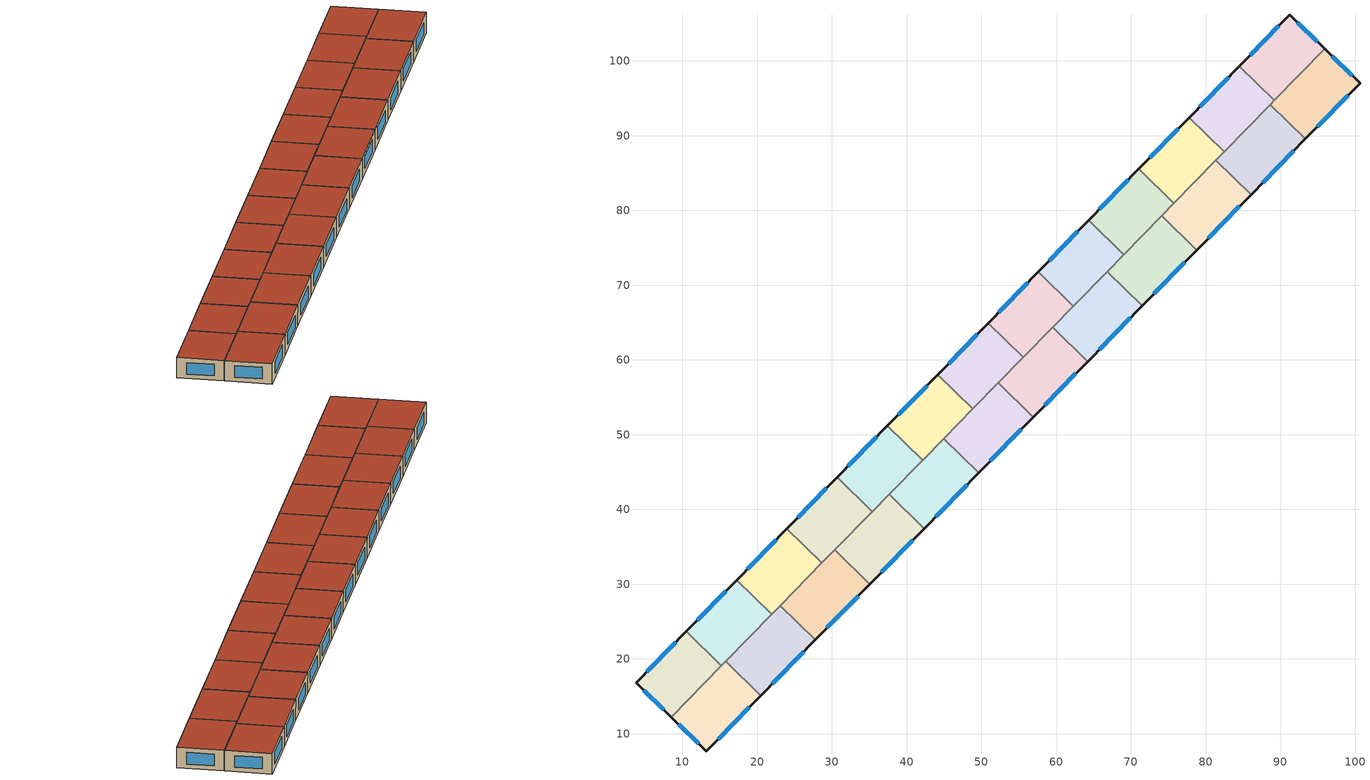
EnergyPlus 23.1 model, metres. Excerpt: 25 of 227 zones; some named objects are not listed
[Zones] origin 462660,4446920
1fd8a064e84866d3_F8_dwelling_0
 floor to 1fd8a064e84866d3_F7_dwelling_0 (EU_floor_Construction): 95.95,101.59 89.22,94.7 84.53,99.29 91.25,106.15 z24
 wall outside (EU_wall_Construction): 95.95,101.59 91.25,106.15 84.53,99.29 z24:27
 wall to 1fd8a064e84866d3_F8_dwelling_1 (EU_wall_Construction): 84.53,99.29 89.22,94.7 z24:27
 wall to 1fd8a064e84866d3_F8_dwelling_13 (EU_wall_Construction): 89.22,94.7 95.95,101.59 z24:27
 window (EU_Window_Construction): 89.81,104.68 85.97,100.76 / 94.94,102.56 92.25,105.18 z24.64:26.36
 roof outside (EU_roof_Construction): 89.22,94.7 95.95,101.59 91.25,106.15 84.53,99.29 z27
1fd8a064e84866d3_F8_dwelling_1
 floor to 1fd8a064e84866d3_F7_dwelling_1 (EU_floor_Construction): 89.22,94.7 82.49,87.83 77.8,92.42 84.53,99.29 z24
 wall outside (EU_wall_Construction): 84.53,99.29 77.8,92.42 z24:27
 wall to 1fd8a064e84866d3_F8_dwelling_2 (EU_wall_Construction): 77.8,92.42 82.49,87.83 z24:27
 wall to 1fd8a064e84866d3_F8_dwelling_14 (EU_wall_Construction): 82.49,87.83 88.67,94.15 z24:27
 wall to 1fd8a064e84866d3_F8_dwelling_13 (EU_wall_Construction): 88.67,94.15 89.22,94.7 z24:27
 window (EU_Window_Construction): 83.09,97.82 79.24,93.89 z24.64:26.36
 roof outside (EU_roof_Construction): 82.49,87.83 89.22,94.7 84.53,99.29 77.8,92.42 z27
1fd8a064e84866d3_F8_dwelling_10
 floor to 1fd8a064e84866d3_F7_dwelling_10 (EU_floor_Construction): 28.68,32.84 21.96,25.96 17.27,30.55 24,37.42 z24
 wall outside (EU_wall_Construction): 24,37.42 17.27,30.55 z24:27
 wall to 1fd8a064e84866d3_F8_dwelling_9 (EU_wall_Construction): 28.68,32.84 24,37.42 z24:27
 wall to 1fd8a064e84866d3_F8_dwelling_11 (EU_wall_Construction): 17.27,30.55 21.96,25.96 z24:27
 wall to 1fd8a064e84866d3_F8_dwelling_22 (EU_wall_Construction): 23.1,27.13 28.68,32.84 z24:27
 wall to 1fd8a064e84866d3_F8_dwelling_23 (EU_wall_Construction): 21.96,25.96 23.1,27.13 z24:27
 window (EU_Window_Construction): 22.56,35.95 18.71,32.02 z24.64:26.36
 roof outside (EU_roof_Construction): 21.96,25.96 28.68,32.84 24,37.42 17.27,30.55 z27
1fd8a064e84866d3_F8_dwelling_11
 floor to 1fd8a064e84866d3_F7_dwelling_11 (EU_floor_Construction): 21.96,25.96 15.23,19.09 10.55,23.67 17.27,30.55 z24
 wall outside (EU_wall_Construction): 17.27,30.55 10.55,23.67 z24:27
 wall to 1fd8a064e84866d3_F8_dwelling_12 (EU_wall_Construction): 10.55,23.67 15.23,19.09 z24:27
 wall to 1fd8a064e84866d3_F8_dwelling_23 (EU_wall_Construction): 15.82,19.68 21.96,25.96 z24:27
 wall to 1fd8a064e84866d3_F8_dwelling_24 (EU_wall_Construction): 15.23,19.09 15.82,19.68 z24:27
 window (EU_Window_Construction): 15.83,29.08 11.99,25.15 z24.64:26.36
 roof outside (EU_roof_Construction): 15.23,19.09 21.96,25.96 17.27,30.55 10.55,23.67 z27
1fd8a064e84866d3_F8_dwelling_12
 floor to 1fd8a064e84866d3_F7_dwelling_12 (EU_floor_Construction): 15.23,19.09 8.52,12.23 3.81,16.79 10.55,23.67 z24
 wall outside (EU_wall_Construction): 10.55,23.67 3.81,16.79 8.52,12.23 z24:27
 wall to 1fd8a064e84866d3_F8_dwelling_24 (EU_wall_Construction): 8.52,12.23 15.23,19.09 z24:27
 window (EU_Window_Construction): 4.82,15.81 7.51,13.2 / 9.1,22.2 5.25,18.26 z24.64:26.36
 roof outside (EU_roof_Construction): 8.52,12.23 15.23,19.09 10.55,23.67 3.81,16.79 z27
1fd8a064e84866d3_F8_dwelling_13
 floor to 1fd8a064e84866d3_F7_dwelling_13 (EU_floor_Construction): 100.65,97.02 93.36,89.56 88.67,94.15 95.95,101.59 z24
 wall outside (EU_wall_Construction): 93.36,89.56 100.65,97.02 95.95,101.59 z24:27
 wall to 1fd8a064e84866d3_F8_dwelling_14 (EU_wall_Construction): 88.67,94.15 93.36,89.56 z24:27
 window (EU_Window_Construction): 99.65,98 96.96,100.61 / 94.92,91.16 99.09,95.42 z24.64:26.36
 roof outside (EU_roof_Construction): 93.36,89.56 100.65,97.02 95.95,101.59 88.67,94.15 z27
1fd8a064e84866d3_F8_dwelling_14
 floor to 1fd8a064e84866d3_F7_dwelling_14 (EU_floor_Construction): 93.36,89.56 86.07,82.12 81.39,86.7 88.67,94.15 z24
 wall outside (EU_wall_Construction): 86.07,82.12 93.36,89.56 z24:27
 wall to 1fd8a064e84866d3_F8_dwelling_15 (EU_wall_Construction): 81.39,86.7 86.07,82.12 z24:27
 wall to 1fd8a064e84866d3_F8_dwelling_2 (EU_wall_Construction): 82.49,87.83 81.39,86.7 z24:27
 window (EU_Window_Construction): 87.63,83.71 91.8,87.97 z24.64:26.36
 roof outside (EU_roof_Construction): 86.07,82.12 93.36,89.56 88.67,94.15 81.39,86.7 z27
1fd8a064e84866d3_F8_dwelling_15
 floor to 1fd8a064e84866d3_F7_dwelling_15 (EU_floor_Construction): 86.07,82.12 78.79,74.67 74.1,79.26 81.39,86.7 z24
 wall outside (EU_wall_Construction): 78.79,74.67 86.07,82.12 z24:27
 wall to 1fd8a064e84866d3_F8_dwelling_16 (EU_wall_Construction): 74.1,79.26 78.79,74.67 z24:27
 wall to 1fd8a064e84866d3_F8_dwelling_2 (EU_wall_Construction): 81.39,86.7 75.76,80.95 z24:27
 wall to 1fd8a064e84866d3_F8_dwelling_3 (EU_wall_Construction): 75.76,80.95 74.1,79.26 z24:27
 window (EU_Window_Construction): 80.35,76.27 84.51,80.52 z24.64:26.36
 roof outside (EU_roof_Construction): 78.79,74.67 86.07,82.12 81.39,86.7 74.1,79.26 z27
1fd8a064e84866d3_F8_dwelling_16
 floor to 1fd8a064e84866d3_F7_dwelling_16 (EU_floor_Construction): 78.79,74.67 71.5,67.22 66.82,71.81 74.1,79.26 z24
 wall outside (EU_wall_Construction): 71.5,67.22 78.79,74.67 z24:27
 wall to 1fd8a064e84866d3_F8_dwelling_17 (EU_wall_Construction): 66.82,71.81 71.5,67.22 z24:27
 wall to 1fd8a064e84866d3_F8_dwelling_3 (EU_wall_Construction): 74.1,79.26 69.04,74.08 z24:27
 wall to 1fd8a064e84866d3_F8_dwelling_4 (EU_wall_Construction): 69.04,74.08 66.82,71.81 z24:27
 window (EU_Window_Construction): 73.06,68.82 77.23,73.08 z24.64:26.36
 roof outside (EU_roof_Construction): 71.5,67.22 78.79,74.67 74.1,79.26 66.82,71.81 z27
1fd8a064e84866d3_F8_dwelling_17
 floor to 1fd8a064e84866d3_F7_dwelling_17 (EU_floor_Construction): 71.5,67.22 64.22,59.78 59.53,64.36 66.82,71.81 z24
 wall outside (EU_wall_Construction): 64.22,59.78 71.5,67.22 z24:27
 wall to 1fd8a064e84866d3_F8_dwelling_18 (EU_wall_Construction): 59.53,64.36 64.22,59.78 z24:27
 wall to 1fd8a064e84866d3_F8_dwelling_4 (EU_wall_Construction): 66.82,71.81 62.31,67.21 z24:27
 wall to 1fd8a064e84866d3_F8_dwelling_5 (EU_wall_Construction): 62.31,67.21 59.53,64.36 z24:27
 window (EU_Window_Construction): 65.78,61.37 69.94,65.63 z24.64:26.36
 roof outside (EU_roof_Construction): 64.22,59.78 71.5,67.22 66.82,71.81 59.53,64.36 z27
1fd8a064e84866d3_F8_dwelling_18
 floor to 1fd8a064e84866d3_F7_dwelling_18 (EU_floor_Construction): 64.22,59.78 56.93,52.33 52.25,56.92 59.53,64.36 z24
 wall outside (EU_wall_Construction): 56.93,52.33 64.22,59.78 z24:27
 wall to 1fd8a064e84866d3_F8_dwelling_19 (EU_wall_Construction): 52.25,56.92 56.93,52.33 z24:27
 wall to 1fd8a064e84866d3_F8_dwelling_5 (EU_wall_Construction): 59.53,64.36 55.59,60.33 z24:27
 wall to 1fd8a064e84866d3_F8_dwelling_6 (EU_wall_Construction): 55.59,60.33 52.25,56.92 z24:27
 window (EU_Window_Construction): 58.49,53.93 62.66,58.18 z24.64:26.36
 roof outside (EU_roof_Construction): 56.93,52.33 64.22,59.78 59.53,64.36 52.25,56.92 z27
1fd8a064e84866d3_F8_dwelling_19
 floor to 1fd8a064e84866d3_F7_dwelling_19 (EU_floor_Construction): 56.93,52.33 49.65,44.89 44.96,49.47 52.25,56.92 z24
 wall outside (EU_wall_Construction): 49.65,44.89 56.93,52.33 z24:27
 wall to 1fd8a064e84866d3_F8_dwelling_20 (EU_wall_Construction): 44.96,49.47 49.65,44.89 z24:27
 wall to 1fd8a064e84866d3_F8_dwelling_7 (EU_wall_Construction): 48.86,53.46 44.96,49.47 z24:27
 wall to 1fd8a064e84866d3_F8_dwelling_6 (EU_wall_Construction): 52.25,56.92 48.86,53.46 z24:27
 window (EU_Window_Construction): 51.21,46.48 55.37,50.74 z24.64:26.36
 roof outside (EU_roof_Construction): 49.65,44.89 56.93,52.33 52.25,56.92 44.96,49.47 z27
1fd8a064e84866d3_F8_dwelling_2
 floor to 1fd8a064e84866d3_F7_dwelling_2 (EU_floor_Construction): 82.49,87.83 75.76,80.96 71.08,85.54 77.8,92.42 z24
 wall outside (EU_wall_Construction): 77.8,92.42 71.08,85.54 z24:27
 wall to 1fd8a064e84866d3_F8_dwelling_3 (EU_wall_Construction): 71.08,85.54 75.76,80.96 z24:27
 window (EU_Window_Construction): 76.36,90.94 72.52,87.01 z24.64:26.36
 roof outside (EU_roof_Construction): 75.76,80.96 82.49,87.83 77.8,92.42 71.08,85.54 z27
1fd8a064e84866d3_F8_dwelling_20
 floor to 1fd8a064e84866d3_F7_dwelling_20 (EU_floor_Construction): 49.65,44.89 42.36,37.44 37.67,42.03 44.96,49.47 z24
 wall outside (EU_wall_Construction): 42.36,37.44 49.65,44.89 z24:27
 wall to 1fd8a064e84866d3_F8_dwelling_21 (EU_wall_Construction): 37.67,42.03 42.36,37.44 z24:27
 wall to 1fd8a064e84866d3_F8_dwelling_8 (EU_wall_Construction): 42.14,46.58 37.67,42.03 z24:27
 wall to 1fd8a064e84866d3_F8_dwelling_7 (EU_wall_Construction): 44.96,49.47 42.14,46.58 z24:27
 window (EU_Window_Construction): 43.92,39.03 48.09,43.29 z24.64:26.36
 roof outside (EU_roof_Construction): 42.36,37.44 49.65,44.89 44.96,49.47 37.67,42.03 z27
1fd8a064e84866d3_F8_dwelling_21
 floor to 1fd8a064e84866d3_F7_dwelling_21 (EU_floor_Construction): 42.36,37.44 35.07,29.99 30.39,34.58 37.67,42.03 z24
 wall outside (EU_wall_Construction): 35.07,29.99 42.36,37.44 z24:27
 wall to 1fd8a064e84866d3_F8_dwelling_22 (EU_wall_Construction): 30.39,34.58 35.07,29.99 z24:27
 wall to 1fd8a064e84866d3_F8_dwelling_9 (EU_wall_Construction): 35.41,39.71 30.39,34.58 z24:27
 wall to 1fd8a064e84866d3_F8_dwelling_8 (EU_wall_Construction): 37.67,42.02 35.41,39.71 z24:27
 window (EU_Window_Construction): 36.63,31.59 40.8,35.84 z24.64:26.36
 roof outside (EU_roof_Construction): 35.07,29.99 42.36,37.44 37.67,42.03 30.39,34.58 z27
1fd8a064e84866d3_F8_dwelling_22
 floor to 1fd8a064e84866d3_F7_dwelling_22 (EU_floor_Construction): 35.07,29.99 27.79,22.55 23.1,27.13 30.39,34.58 z24
 wall outside (EU_wall_Construction): 27.79,22.55 35.07,29.99 z24:27
 wall to 1fd8a064e84866d3_F8_dwelling_23 (EU_wall_Construction): 23.1,27.13 27.79,22.55 z24:27
 wall to 1fd8a064e84866d3_F8_dwelling_9 (EU_wall_Construction): 30.39,34.58 28.68,32.84 z24:27
 window (EU_Window_Construction): 29.35,24.14 33.51,28.4 z24.64:26.36
 roof outside (EU_roof_Construction): 27.79,22.55 35.07,29.99 30.39,34.58 23.1,27.13 z27
1fd8a064e84866d3_F8_dwelling_23
 floor to 1fd8a064e84866d3_F7_dwelling_23 (EU_floor_Construction): 27.79,22.55 20.5,15.1 15.82,19.68 23.1,27.13 z24
 wall outside (EU_wall_Construction): 20.5,15.1 27.79,22.55 z24:27
 wall to 1fd8a064e84866d3_F8_dwelling_24 (EU_wall_Construction): 15.82,19.68 20.5,15.1 z24:27
 window (EU_Window_Construction): 22.06,16.69 26.23,20.95 z24.64:26.36
 roof outside (EU_roof_Construction): 20.5,15.1 27.79,22.55 23.1,27.13 15.82,19.68 z27
1fd8a064e84866d3_F8_dwelling_24
 floor to 1fd8a064e84866d3_F7_dwelling_24 (EU_floor_Construction): 20.5,15.1 13.23,7.66 8.52,12.23 15.82,19.68 z24
 wall outside (EU_wall_Construction): 8.52,12.23 13.23,7.66 20.5,15.1 z24:27
 window (EU_Window_Construction): 14.78,9.26 18.94,13.51 / 9.53,11.25 12.22,8.64 z24.64:26.36
 roof outside (EU_roof_Construction): 13.23,7.66 20.5,15.1 15.82,19.68 8.52,12.23 z27
1fd8a064e84866d3_F8_dwelling_3
 floor to 1fd8a064e84866d3_F7_dwelling_3 (EU_floor_Construction): 75.76,80.96 69.04,74.08 64.35,78.67 71.08,85.54 z24
 wall outside (EU_wall_Construction): 71.08,85.54 64.35,78.67 z24:27
 wall to 1fd8a064e84866d3_F8_dwelling_4 (EU_wall_Construction): 64.35,78.67 69.04,74.08 z24:27
 window (EU_Window_Construction): 69.64,84.07 65.79,80.14 z24.64:26.36
 roof outside (EU_roof_Construction): 69.04,74.08 75.76,80.96 71.08,85.54 64.35,78.67 z27
1fd8a064e84866d3_F8_dwelling_4
 floor to 1fd8a064e84866d3_F7_dwelling_4 (EU_floor_Construction): 69.04,74.08 62.31,67.21 57.63,71.79 64.35,78.67 z24
 wall outside (EU_wall_Construction): 64.35,78.67 57.63,71.79 z24:27
 wall to 1fd8a064e84866d3_F8_dwelling_5 (EU_wall_Construction): 57.63,71.79 62.31,67.21 z24:27
 window (EU_Window_Construction): 62.91,77.19 59.07,73.26 z24.64:26.36
 roof outside (EU_roof_Construction): 62.31,67.21 69.04,74.08 64.35,78.67 57.63,71.79 z27
1fd8a064e84866d3_F8_dwelling_5
 floor to 1fd8a064e84866d3_F7_dwelling_5 (EU_floor_Construction): 62.31,67.21 55.59,60.33 50.9,64.92 57.63,71.79 z24
 wall outside (EU_wall_Construction): 57.63,71.79 50.9,64.92 z24:27
 wall to 1fd8a064e84866d3_F8_dwelling_6 (EU_wall_Construction): 50.9,64.92 55.59,60.33 z24:27
 window (EU_Window_Construction): 56.19,70.32 52.34,66.39 z24.64:26.36
 roof outside (EU_roof_Construction): 55.59,60.33 62.31,67.21 57.63,71.79 50.9,64.92 z27
1fd8a064e84866d3_F8_dwelling_6
 floor to 1fd8a064e84866d3_F7_dwelling_6 (EU_floor_Construction): 55.59,60.33 48.86,53.46 44.18,58.04 50.9,64.92 z24
 wall outside (EU_wall_Construction): 50.9,64.92 44.18,58.04 z24:27
 wall to 1fd8a064e84866d3_F8_dwelling_7 (EU_wall_Construction): 44.18,58.04 48.86,53.46 z24:27
 window (EU_Window_Construction): 49.46,63.45 45.62,59.52 z24.64:26.36
 roof outside (EU_roof_Construction): 48.86,53.46 55.59,60.33 50.9,64.92 44.18,58.04 z27
1fd8a064e84866d3_F8_dwelling_7
 floor to 1fd8a064e84866d3_F7_dwelling_7 (EU_floor_Construction): 48.86,53.46 42.14,46.58 37.45,51.17 44.18,58.04 z24
 wall outside (EU_wall_Construction): 44.18,58.04 37.45,51.17 z24:27
 wall to 1fd8a064e84866d3_F8_dwelling_8 (EU_wall_Construction): 37.45,51.17 42.14,46.58 z24:27
 window (EU_Window_Construction): 42.74,56.57 38.89,52.64 z24.64:26.36
 roof outside (EU_roof_Construction): 42.14,46.58 48.86,53.46 44.18,58.04 37.45,51.17 z27
1fd8a064e84866d3_F8_dwelling_8
 floor to 1fd8a064e84866d3_F7_dwelling_8 (EU_floor_Construction): 42.14,46.58 35.41,39.71 30.72,44.3 37.45,51.17 z24
 wall outside (EU_wall_Construction): 37.45,51.17 30.72,44.3 z24:27
 wall to 1fd8a064e84866d3_F8_dwelling_9 (EU_wall_Construction): 30.72,44.3 35.41,39.71 z24:27
 window (EU_Window_Construction): 36.01,49.7 32.17,45.77 z24.64:26.36
 roof outside (EU_roof_Construction): 35.41,39.71 42.14,46.58 37.45,51.17 30.72,44.3 z27
1fd8a064e84866d3_F8_dwelling_9
 floor to 1fd8a064e84866d3_F7_dwelling_9 (EU_floor_Construction): 35.41,39.71 28.68,32.84 24,37.42 30.72,44.3 z24
 wall outside (EU_wall_Construction): 30.72,44.3 24,37.42 z24:27
 window (EU_Window_Construction): 29.28,42.82 25.44,38.89 z24.64:26.36
 roof outside (EU_roof_Construction): 28.68,32.84 35.41,39.71 30.72,44.3 24,37.42 z27
[Building]
EU S2 Campaign: North Axis=0; Terrain=City; Solar Distribution=FullExterior
[Site:Location]
Yerevan-Zvartnots.Intl.AP: Latitude=40.15; Longitude=44.383; Time Zone=4; Elevation=854
[SizingPeriod:WeatherFileDays]
AnnualSizingPeriod: Begin Month=1; Begin Day of Month=1; End Month=12; End Day of Month=31; Day of Week for Start Day=Monday; Use Weather File Daylight Saving Period=No; Use Weather File Rain and Snow Indicators=No
[MATERIAL]
EU_InternalMass_Material: Roughness=MediumRough; Thickness=0.1; Conductivity=1; Density=1800; Specific Heat=900; Thermal Absorptance=0.9; Solar Absorptance=0.7; Visible Absorptance=0.7
[MATERIAL:NOMASS] Roughness=MediumRough; Thermal Absorptance=0.9; Solar Absorptance=0.7; Visible Absorptance=0.7
Name | Thermal Resistance
EU_wall_NoMass | 1.05043
EU_roof_NoMass | 1.45357
EU_floor_NoMass | 0.478065
[WINDOWMATERIAL:SIMPLEGLAZINGSYSTEM]
EU_Window_SimpleGlazing: UFactor=2.5566; Solar Heat Gain Coefficient=0.75; Visible Transmittance=0.75
[CONSTRUCTION]
EU_wall_Construction: EU_wall_NoMass
EU_roof_Construction: EU_roof_NoMass
EU_floor_Construction: EU_floor_NoMass
EU_Window_Construction: EU_Window_SimpleGlazing
EU_InternalMass_Construction: EU_InternalMass_Material
[ZONE] Type=1; Multiplier=1; Ceiling Height=autocalculate; Floor Area=autocalculate; Part of Total Floor Area=Yes
Name | Volume
1fd8a064e84866d3_F8_dwelling_0; 1fd8a064e84866d3_F8_dwelling_11 | 189.155
1fd8a064e84866d3_F8_dwelling_1; 1fd8a064e84866d3_F8_dwelling_3; 1fd8a064e84866d3_F8_dwelling_6; 1fd8a064e84866d3_F8_dwelling_8 | 189.137
1fd8a064e84866d3_F8_dwelling_10 | 189.154
1fd8a064e84866d3_F8_dwelling_12 | 189.159
1fd8a064e84866d3_F8_dwelling_13 | 204.911
1fd8a064e84866d3_F8_dwelling_14 | 204.935
1fd8a064e84866d3_F8_dwelling_15 | 204.889
1fd8a064e84866d3_F8_dwelling_16 | 204.917
1fd8a064e84866d3_F8_dwelling_17; 1fd8a064e84866d3_F8_dwelling_20 | 204.899
1fd8a064e84866d3_F8_dwelling_18 | 204.895
1fd8a064e84866d3_F8_dwelling_19 | 204.908
1fd8a064e84866d3_F8_dwelling_2 | 189.165
1fd8a064e84866d3_F8_dwelling_21 | 204.927
1fd8a064e84866d3_F8_dwelling_22; 1fd8a064e84866d3_F8_dwelling_23 | 204.909
1fd8a064e84866d3_F8_dwelling_24 | 204.91
1fd8a064e84866d3_F8_dwelling_4; 1fd8a064e84866d3_F8_dwelling_5 | 189.151
1fd8a064e84866d3_F8_dwelling_7 | 189.15
1fd8a064e84866d3_F8_dwelling_9 | 189.168
[INTERNALMASS] Construction=EU_InternalMass_Construction
Name | Zone or ZoneList | Surface Area
1fd8a064e84866d3_F8_dwelling_0_EU_InternalMass | 1fd8a064e84866d3_F8_dwelling_0 | 63.0516
1fd8a064e84866d3_F8_dwelling_1_EU_InternalMass | 1fd8a064e84866d3_F8_dwelling_1 | 63.0456
1fd8a064e84866d3_F8_dwelling_2_EU_InternalMass | 1fd8a064e84866d3_F8_dwelling_2 | 63.055
1fd8a064e84866d3_F8_dwelling_3_EU_InternalMass | 1fd8a064e84866d3_F8_dwelling_3 | 63.0457
1fd8a064e84866d3_F8_dwelling_4_EU_InternalMass | 1fd8a064e84866d3_F8_dwelling_4 | 63.0503
1fd8a064e84866d3_F8_dwelling_5_EU_InternalMass | 1fd8a064e84866d3_F8_dwelling_5 | 63.0503
1fd8a064e84866d3_F8_dwelling_6_EU_InternalMass | 1fd8a064e84866d3_F8_dwelling_6 | 63.0457
1fd8a064e84866d3_F8_dwelling_7_EU_InternalMass | 1fd8a064e84866d3_F8_dwelling_7 | 63.0503
1fd8a064e84866d3_F8_dwelling_8_EU_InternalMass | 1fd8a064e84866d3_F8_dwelling_8 | 63.0457
1fd8a064e84866d3_F8_dwelling_9_EU_InternalMass | 1fd8a064e84866d3_F8_dwelling_9 | 63.056
1fd8a064e84866d3_F8_dwelling_10_EU_InternalMass | 1fd8a064e84866d3_F8_dwelling_10 | 63.0514
1fd8a064e84866d3_F8_dwelling_11_EU_InternalMass | 1fd8a064e84866d3_F8_dwelling_11 | 63.0514
1fd8a064e84866d3_F8_dwelling_12_EU_InternalMass | 1fd8a064e84866d3_F8_dwelling_12 | 63.0531
1fd8a064e84866d3_F8_dwelling_13_EU_InternalMass | 1fd8a064e84866d3_F8_dwelling_13 | 68.3037
1fd8a064e84866d3_F8_dwelling_14_EU_InternalMass | 1fd8a064e84866d3_F8_dwelling_14 | 68.3117
1fd8a064e84866d3_F8_dwelling_15_EU_InternalMass | 1fd8a064e84866d3_F8_dwelling_15 | 68.2964
1fd8a064e84866d3_F8_dwelling_16_EU_InternalMass | 1fd8a064e84866d3_F8_dwelling_16 | 68.3057
1fd8a064e84866d3_F8_dwelling_17_EU_InternalMass | 1fd8a064e84866d3_F8_dwelling_17 | 68.2997
1fd8a064e84866d3_F8_dwelling_18_EU_InternalMass | 1fd8a064e84866d3_F8_dwelling_18 | 68.2983
1fd8a064e84866d3_F8_dwelling_19_EU_InternalMass | 1fd8a064e84866d3_F8_dwelling_19 | 68.303
1fd8a064e84866d3_F8_dwelling_20_EU_InternalMass | 1fd8a064e84866d3_F8_dwelling_20 | 68.2997
1fd8a064e84866d3_F8_dwelling_21_EU_InternalMass | 1fd8a064e84866d3_F8_dwelling_21 | 68.309
1fd8a064e84866d3_F8_dwelling_22_EU_InternalMass | 1fd8a064e84866d3_F8_dwelling_22 | 68.303
1fd8a064e84866d3_F8_dwelling_23_EU_InternalMass | 1fd8a064e84866d3_F8_dwelling_23 | 68.303
1fd8a064e84866d3_F8_dwelling_24_EU_InternalMass | 1fd8a064e84866d3_F8_dwelling_24 | 68.3033
[OTHEREQUIPMENT] Fuel Type=Electricity; Design Level Calculation Method=Watts/Area; Power per Zone Floor Area=1; Fraction Latent=0; Fraction Radiant=0; Fraction Lost=0; Carbon Dioxide Generation Rate=0; EndUse Subcategory=EU_Step8_InternalGains
Name | Zone or ZoneList or Space or SpaceList | Schedule
EU_Step8_InternalGain_1fd8a064e84866d3_F8_dwelling_0_f000 | 1fd8a064e84866d3_F8_dwelling_0 | EU_Step8_GainSchedule_1fd8a064e84866d3_F8_dwelling_0_f000
EU_Step8_InternalGain_1fd8a064e84866d3_F8_dwelling_1_f000 | 1fd8a064e84866d3_F8_dwelling_1 | EU_Step8_GainSchedule_1fd8a064e84866d3_F8_dwelling_1_f000
EU_Step8_InternalGain_1fd8a064e84866d3_F8_dwelling_2_f000 | 1fd8a064e84866d3_F8_dwelling_2 | EU_Step8_GainSchedule_1fd8a064e84866d3_F8_dwelling_2_f000
EU_Step8_InternalGain_1fd8a064e84866d3_F8_dwelling_3_f000 | 1fd8a064e84866d3_F8_dwelling_3 | EU_Step8_GainSchedule_1fd8a064e84866d3_F8_dwelling_3_f000
EU_Step8_InternalGain_1fd8a064e84866d3_F8_dwelling_4_f000 | 1fd8a064e84866d3_F8_dwelling_4 | EU_Step8_GainSchedule_1fd8a064e84866d3_F8_dwelling_4_f000
EU_Step8_InternalGain_1fd8a064e84866d3_F8_dwelling_5_f000 | 1fd8a064e84866d3_F8_dwelling_5 | EU_Step8_GainSchedule_1fd8a064e84866d3_F8_dwelling_5_f000
EU_Step8_InternalGain_1fd8a064e84866d3_F8_dwelling_6_f000 | 1fd8a064e84866d3_F8_dwelling_6 | EU_Step8_GainSchedule_1fd8a064e84866d3_F8_dwelling_6_f000
EU_Step8_InternalGain_1fd8a064e84866d3_F8_dwelling_7_f000 | 1fd8a064e84866d3_F8_dwelling_7 | EU_Step8_GainSchedule_1fd8a064e84866d3_F8_dwelling_7_f000
EU_Step8_InternalGain_1fd8a064e84866d3_F8_dwelling_8_f000 | 1fd8a064e84866d3_F8_dwelling_8 | EU_Step8_GainSchedule_1fd8a064e84866d3_F8_dwelling_8_f000
EU_Step8_InternalGain_1fd8a064e84866d3_F8_dwelling_9_f000 | 1fd8a064e84866d3_F8_dwelling_9 | EU_Step8_GainSchedule_1fd8a064e84866d3_F8_dwelling_9_f000
EU_Step8_InternalGain_1fd8a064e84866d3_F8_dwelling_10_f000 | 1fd8a064e84866d3_F8_dwelling_10 | EU_Step8_GainSchedule_1fd8a064e84866d3_F8_dwelling_10_f000
EU_Step8_InternalGain_1fd8a064e84866d3_F8_dwelling_11_f000 | 1fd8a064e84866d3_F8_dwelling_11 | EU_Step8_GainSchedule_1fd8a064e84866d3_F8_dwelling_11_f000
EU_Step8_InternalGain_1fd8a064e84866d3_F8_dwelling_12_f000 | 1fd8a064e84866d3_F8_dwelling_12 | EU_Step8_GainSchedule_1fd8a064e84866d3_F8_dwelling_12_f000
EU_Step8_InternalGain_1fd8a064e84866d3_F8_dwelling_13_f000 | 1fd8a064e84866d3_F8_dwelling_13 | EU_Step8_GainSchedule_1fd8a064e84866d3_F8_dwelling_13_f000
EU_Step8_InternalGain_1fd8a064e84866d3_F8_dwelling_14_f000 | 1fd8a064e84866d3_F8_dwelling_14 | EU_Step8_GainSchedule_1fd8a064e84866d3_F8_dwelling_14_f000
EU_Step8_InternalGain_1fd8a064e84866d3_F8_dwelling_15_f000 | 1fd8a064e84866d3_F8_dwelling_15 | EU_Step8_GainSchedule_1fd8a064e84866d3_F8_dwelling_15_f000
EU_Step8_InternalGain_1fd8a064e84866d3_F8_dwelling_16_f000 | 1fd8a064e84866d3_F8_dwelling_16 | EU_Step8_GainSchedule_1fd8a064e84866d3_F8_dwelling_16_f000
EU_Step8_InternalGain_1fd8a064e84866d3_F8_dwelling_17_f000 | 1fd8a064e84866d3_F8_dwelling_17 | EU_Step8_GainSchedule_1fd8a064e84866d3_F8_dwelling_17_f000
EU_Step8_InternalGain_1fd8a064e84866d3_F8_dwelling_18_f000 | 1fd8a064e84866d3_F8_dwelling_18 | EU_Step8_GainSchedule_1fd8a064e84866d3_F8_dwelling_18_f000
EU_Step8_InternalGain_1fd8a064e84866d3_F8_dwelling_19_f000 | 1fd8a064e84866d3_F8_dwelling_19 | EU_Step8_GainSchedule_1fd8a064e84866d3_F8_dwelling_19_f000
EU_Step8_InternalGain_1fd8a064e84866d3_F8_dwelling_20_f000 | 1fd8a064e84866d3_F8_dwelling_20 | EU_Step8_GainSchedule_1fd8a064e84866d3_F8_dwelling_20_f000
EU_Step8_InternalGain_1fd8a064e84866d3_F8_dwelling_21_f000 | 1fd8a064e84866d3_F8_dwelling_21 | EU_Step8_GainSchedule_1fd8a064e84866d3_F8_dwelling_21_f000
EU_Step8_InternalGain_1fd8a064e84866d3_F8_dwelling_22_f000 | 1fd8a064e84866d3_F8_dwelling_22 | EU_Step8_GainSchedule_1fd8a064e84866d3_F8_dwelling_22_f000
EU_Step8_InternalGain_1fd8a064e84866d3_F8_dwelling_23_f000 | 1fd8a064e84866d3_F8_dwelling_23 | EU_Step8_GainSchedule_1fd8a064e84866d3_F8_dwelling_23_f000
EU_Step8_InternalGain_1fd8a064e84866d3_F8_dwelling_24_f000 | 1fd8a064e84866d3_F8_dwelling_24 | EU_Step8_GainSchedule_1fd8a064e84866d3_F8_dwelling_24_f000
[ZONEVENTILATION:DESIGNFLOWRATE] Schedule=EU_AlwaysOn; Design Flow Rate Calculation Method=AirChanges/Hour; Air Changes per Hour=0.557805; Ventilation Type=Natural; Fan Pressure Rise=0; Fan Total Efficiency=1; Constant Term Coefficient=1; Temperature Term Coefficient=0; Velocity Term Coefficient=0; Velocity Squared Term Coefficient=0; Minimum Indoor Temperature=-100; Maximum Indoor Temperature=100; Delta Temperature=-100; Minimum Outdoor Temperature=-100; Maximum Outdoor Temperature=100; Maximum Wind Speed=40
Name | Zone or ZoneList or Space or SpaceList
EU_ConstantAir_1fd8a064e84866d3_F8_dwelling_0 | 1fd8a064e84866d3_F8_dwelling_0
EU_ConstantAir_1fd8a064e84866d3_F8_dwelling_1 | 1fd8a064e84866d3_F8_dwelling_1
EU_ConstantAir_1fd8a064e84866d3_F8_dwelling_2 | 1fd8a064e84866d3_F8_dwelling_2
EU_ConstantAir_1fd8a064e84866d3_F8_dwelling_3 | 1fd8a064e84866d3_F8_dwelling_3
EU_ConstantAir_1fd8a064e84866d3_F8_dwelling_4 | 1fd8a064e84866d3_F8_dwelling_4
EU_ConstantAir_1fd8a064e84866d3_F8_dwelling_5 | 1fd8a064e84866d3_F8_dwelling_5
EU_ConstantAir_1fd8a064e84866d3_F8_dwelling_6 | 1fd8a064e84866d3_F8_dwelling_6
EU_ConstantAir_1fd8a064e84866d3_F8_dwelling_7 | 1fd8a064e84866d3_F8_dwelling_7
EU_ConstantAir_1fd8a064e84866d3_F8_dwelling_8 | 1fd8a064e84866d3_F8_dwelling_8
EU_ConstantAir_1fd8a064e84866d3_F8_dwelling_9 | 1fd8a064e84866d3_F8_dwelling_9
EU_ConstantAir_1fd8a064e84866d3_F8_dwelling_10 | 1fd8a064e84866d3_F8_dwelling_10
EU_ConstantAir_1fd8a064e84866d3_F8_dwelling_11 | 1fd8a064e84866d3_F8_dwelling_11
EU_ConstantAir_1fd8a064e84866d3_F8_dwelling_12 | 1fd8a064e84866d3_F8_dwelling_12
EU_ConstantAir_1fd8a064e84866d3_F8_dwelling_13 | 1fd8a064e84866d3_F8_dwelling_13
EU_ConstantAir_1fd8a064e84866d3_F8_dwelling_14 | 1fd8a064e84866d3_F8_dwelling_14
EU_ConstantAir_1fd8a064e84866d3_F8_dwelling_15 | 1fd8a064e84866d3_F8_dwelling_15
EU_ConstantAir_1fd8a064e84866d3_F8_dwelling_16 | 1fd8a064e84866d3_F8_dwelling_16
EU_ConstantAir_1fd8a064e84866d3_F8_dwelling_17 | 1fd8a064e84866d3_F8_dwelling_17
EU_ConstantAir_1fd8a064e84866d3_F8_dwelling_18 | 1fd8a064e84866d3_F8_dwelling_18
EU_ConstantAir_1fd8a064e84866d3_F8_dwelling_19 | 1fd8a064e84866d3_F8_dwelling_19
EU_ConstantAir_1fd8a064e84866d3_F8_dwelling_20 | 1fd8a064e84866d3_F8_dwelling_20
EU_ConstantAir_1fd8a064e84866d3_F8_dwelling_21 | 1fd8a064e84866d3_F8_dwelling_21
EU_ConstantAir_1fd8a064e84866d3_F8_dwelling_22 | 1fd8a064e84866d3_F8_dwelling_22
EU_ConstantAir_1fd8a064e84866d3_F8_dwelling_23 | 1fd8a064e84866d3_F8_dwelling_23
EU_ConstantAir_1fd8a064e84866d3_F8_dwelling_24 | 1fd8a064e84866d3_F8_dwelling_24
[HVACTEMPLATE:ZONE:IDEALLOADSAIRSYSTEM] System Availability Schedule=EU_AlwaysOn; Maximum Heating Supply Air Temperature=50; Minimum Cooling Supply Air Temperature=13; Maximum Heating Supply Air Humidity Ratio=0.0156; Minimum Cooling Supply Air Humidity Ratio=0.0077; Heating Limit=NoLimit; Cooling Limit=NoLimit; Heating Availability Schedule=EU_AlwaysOn; Cooling Availability Schedule=EU_CoolingOff; Dehumidification Control Type=ConstantSensibleHeatRatio; Cooling Sensible Heat Ratio=0.7; Dehumidification Setpoint=60; Humidification Control Type=None; Humidification Setpoint=30; Outdoor Air Method=None; Outdoor Air Flow Rate per Person=0.00944; Outdoor Air Flow Rate per Zone Floor Area=0; Outdoor Air Flow Rate per Zone=0; Demand Controlled Ventilation Type=None; Outdoor Air Economizer Type=NoEconomizer; Heat Recovery Type=None; Sensible Heat Recovery Effectiveness=0.7; Latent Heat Recovery Effectiveness=0.65
Name | Template Thermostat
1fd8a064e84866d3_F8_dwelling_0 | EU_HeatOnly_1fd8a064e84866d3_F8_dwelling_0
1fd8a064e84866d3_F8_dwelling_1 | EU_HeatOnly_1fd8a064e84866d3_F8_dwelling_1
1fd8a064e84866d3_F8_dwelling_2 | EU_HeatOnly_1fd8a064e84866d3_F8_dwelling_2
1fd8a064e84866d3_F8_dwelling_3 | EU_HeatOnly_1fd8a064e84866d3_F8_dwelling_3
1fd8a064e84866d3_F8_dwelling_4 | EU_HeatOnly_1fd8a064e84866d3_F8_dwelling_4
1fd8a064e84866d3_F8_dwelling_5 | EU_HeatOnly_1fd8a064e84866d3_F8_dwelling_5
1fd8a064e84866d3_F8_dwelling_6 | EU_HeatOnly_1fd8a064e84866d3_F8_dwelling_6
1fd8a064e84866d3_F8_dwelling_7 | EU_HeatOnly_1fd8a064e84866d3_F8_dwelling_7
1fd8a064e84866d3_F8_dwelling_8 | EU_HeatOnly_1fd8a064e84866d3_F8_dwelling_8
1fd8a064e84866d3_F8_dwelling_9 | EU_HeatOnly_1fd8a064e84866d3_F8_dwelling_9
1fd8a064e84866d3_F8_dwelling_10 | EU_HeatOnly_1fd8a064e84866d3_F8_dwelling_10
1fd8a064e84866d3_F8_dwelling_11 | EU_HeatOnly_1fd8a064e84866d3_F8_dwelling_11
1fd8a064e84866d3_F8_dwelling_12 | EU_HeatOnly_1fd8a064e84866d3_F8_dwelling_12
1fd8a064e84866d3_F8_dwelling_13 | EU_HeatOnly_1fd8a064e84866d3_F8_dwelling_13
1fd8a064e84866d3_F8_dwelling_14 | EU_HeatOnly_1fd8a064e84866d3_F8_dwelling_14
1fd8a064e84866d3_F8_dwelling_15 | EU_HeatOnly_1fd8a064e84866d3_F8_dwelling_15
1fd8a064e84866d3_F8_dwelling_16 | EU_HeatOnly_1fd8a064e84866d3_F8_dwelling_16
1fd8a064e84866d3_F8_dwelling_17 | EU_HeatOnly_1fd8a064e84866d3_F8_dwelling_17
1fd8a064e84866d3_F8_dwelling_18 | EU_HeatOnly_1fd8a064e84866d3_F8_dwelling_18
1fd8a064e84866d3_F8_dwelling_19 | EU_HeatOnly_1fd8a064e84866d3_F8_dwelling_19
1fd8a064e84866d3_F8_dwelling_20 | EU_HeatOnly_1fd8a064e84866d3_F8_dwelling_20
1fd8a064e84866d3_F8_dwelling_21 | EU_HeatOnly_1fd8a064e84866d3_F8_dwelling_21
1fd8a064e84866d3_F8_dwelling_22 | EU_HeatOnly_1fd8a064e84866d3_F8_dwelling_22
1fd8a064e84866d3_F8_dwelling_23 | EU_HeatOnly_1fd8a064e84866d3_F8_dwelling_23
1fd8a064e84866d3_F8_dwelling_24 | EU_HeatOnly_1fd8a064e84866d3_F8_dwelling_24
[SIZING:ZONE] Zone Cooling Design Supply Air Temperature Input Method=SupplyAirTemperature; Zone Cooling Design Supply Air Temperature=13; Zone Heating Design Supply Air Temperature Input Method=SupplyAirTemperature; Zone Heating Design Supply Air Temperature=50; Zone Cooling Design Supply Air Humidity Ratio=0.008; Zone Heating Design Supply Air Humidity Ratio=0.008; Cooling Design Air Flow Method=DesignDay; Cooling Design Air Flow Rate=0; Cooling Minimum Air Flow per Zone Floor Area=0.000762; Cooling Minimum Air Flow=0; Cooling Minimum Air Flow Fraction=0.2; Heating Design Air Flow Method=DesignDay; Heating Design Air Flow Rate=0; Heating Maximum Air Flow per Zone Floor Area=0.002032; Heating Maximum Air Flow=0.141576; Heating Maximum Air Flow Fraction=0.3; Account for Dedicated Outdoor Air System=No; Dedicated Outdoor Air System Control Strategy=NeutralSupplyAir; Dedicated Outdoor Air Low Setpoint Temperature for Design=autosize; Dedicated Outdoor Air High Setpoint Temperature for Design=autosize; Zone Load Sizing Method=Sensible Load Only No Latent Load; Zone Latent Cooling Design Supply Air Humidity Ratio Input Method=HumidityRatioDifference; Zone Cooling Design Supply Air Humidity Ratio Difference=0.005; Zone Latent Heating Design Supply Air Humidity Ratio Input Method=HumidityRatioDifference; Zone Humidification Design Supply Air Humidity Ratio Difference=0.005
1fd8a064e84866d3_F8_dwelling_0; 1fd8a064e84866d3_F8_dwelling_1; 1fd8a064e84866d3_F8_dwelling_2; 1fd8a064e84866d3_F8_dwelling_3; 1fd8a064e84866d3_F8_dwelling_4; 1fd8a064e84866d3_F8_dwelling_5; 1fd8a064e84866d3_F8_dwelling_6; 1fd8a064e84866d3_F8_dwelling_7; 1fd8a064e84866d3_F8_dwelling_8; 1fd8a064e84866d3_F8_dwelling_9; 1fd8a064e84866d3_F8_dwelling_10; 1fd8a064e84866d3_F8_dwelling_11; 1fd8a064e84866d3_F8_dwelling_12; 1fd8a064e84866d3_F8_dwelling_13; 1fd8a064e84866d3_F8_dwelling_14; 1fd8a064e84866d3_F8_dwelling_15; 1fd8a064e84866d3_F8_dwelling_16; 1fd8a064e84866d3_F8_dwelling_17; 1fd8a064e84866d3_F8_dwelling_18; 1fd8a064e84866d3_F8_dwelling_19; 1fd8a064e84866d3_F8_dwelling_20; 1fd8a064e84866d3_F8_dwelling_21; 1fd8a064e84866d3_F8_dwelling_22; 1fd8a064e84866d3_F8_dwelling_23; 1fd8a064e84866d3_F8_dwelling_24
[SCHEDULE:CONSTANT]
Name | Hourly Value
EU_AlwaysOn | 1
EU_CoolingOff | 0
[SCHEDULE:FILE] Column Number=1; Rows to Skip at Top=0; Number of Hours of Data=8760; Column Separator=Comma; Interpolate to Timestep=No; Minutes per Item=60; Adjust Schedule for Daylight Savings=Yes
Name | File
EU_Step8_GainSchedule_1fd8a064e84866d3_F8_dwelling_0_f000 | ../../schedules/1fd8a064e84866d3/1fd8a064e84866d3_F8_dwelling_0_f000_gain.csv
EU_Step8_GainSchedule_1fd8a064e84866d3_F8_dwelling_1_f000 | ../../schedules/1fd8a064e84866d3/1fd8a064e84866d3_F8_dwelling_1_f000_gain.csv
EU_Step8_GainSchedule_1fd8a064e84866d3_F8_dwelling_2_f000 | ../../schedules/1fd8a064e84866d3/1fd8a064e84866d3_F8_dwelling_2_f000_gain.csv
EU_Step8_GainSchedule_1fd8a064e84866d3_F8_dwelling_3_f000 | ../../schedules/1fd8a064e84866d3/1fd8a064e84866d3_F8_dwelling_3_f000_gain.csv
EU_Step8_GainSchedule_1fd8a064e84866d3_F8_dwelling_4_f000 | ../../schedules/1fd8a064e84866d3/1fd8a064e84866d3_F8_dwelling_4_f000_gain.csv
EU_Step8_GainSchedule_1fd8a064e84866d3_F8_dwelling_5_f000 | ../../schedules/1fd8a064e84866d3/1fd8a064e84866d3_F8_dwelling_5_f000_gain.csv
EU_Step8_GainSchedule_1fd8a064e84866d3_F8_dwelling_6_f000 | ../../schedules/1fd8a064e84866d3/1fd8a064e84866d3_F8_dwelling_6_f000_gain.csv
EU_Step8_GainSchedule_1fd8a064e84866d3_F8_dwelling_7_f000 | ../../schedules/1fd8a064e84866d3/1fd8a064e84866d3_F8_dwelling_7_f000_gain.csv
EU_Step8_GainSchedule_1fd8a064e84866d3_F8_dwelling_8_f000 | ../../schedules/1fd8a064e84866d3/1fd8a064e84866d3_F8_dwelling_8_f000_gain.csv
EU_Step8_GainSchedule_1fd8a064e84866d3_F8_dwelling_9_f000 | ../../schedules/1fd8a064e84866d3/1fd8a064e84866d3_F8_dwelling_9_f000_gain.csv
EU_Step8_GainSchedule_1fd8a064e84866d3_F8_dwelling_10_f000 | ../../schedules/1fd8a064e84866d3/1fd8a064e84866d3_F8_dwelling_10_f000_gain.csv
EU_Step8_GainSchedule_1fd8a064e84866d3_F8_dwelling_11_f000 | ../../schedules/1fd8a064e84866d3/1fd8a064e84866d3_F8_dwelling_11_f000_gain.csv
EU_Step8_GainSchedule_1fd8a064e84866d3_F8_dwelling_12_f000 | ../../schedules/1fd8a064e84866d3/1fd8a064e84866d3_F8_dwelling_12_f000_gain.csv
EU_Step8_GainSchedule_1fd8a064e84866d3_F8_dwelling_13_f000 | ../../schedules/1fd8a064e84866d3/1fd8a064e84866d3_F8_dwelling_13_f000_gain.csv
EU_Step8_GainSchedule_1fd8a064e84866d3_F8_dwelling_14_f000 | ../../schedules/1fd8a064e84866d3/1fd8a064e84866d3_F8_dwelling_14_f000_gain.csv
EU_Step8_GainSchedule_1fd8a064e84866d3_F8_dwelling_15_f000 | ../../schedules/1fd8a064e84866d3/1fd8a064e84866d3_F8_dwelling_15_f000_gain.csv
EU_Step8_GainSchedule_1fd8a064e84866d3_F8_dwelling_16_f000 | ../../schedules/1fd8a064e84866d3/1fd8a064e84866d3_F8_dwelling_16_f000_gain.csv
EU_Step8_GainSchedule_1fd8a064e84866d3_F8_dwelling_17_f000 | ../../schedules/1fd8a064e84866d3/1fd8a064e84866d3_F8_dwelling_17_f000_gain.csv
EU_Step8_GainSchedule_1fd8a064e84866d3_F8_dwelling_18_f000 | ../../schedules/1fd8a064e84866d3/1fd8a064e84866d3_F8_dwelling_18_f000_gain.csv
EU_Step8_GainSchedule_1fd8a064e84866d3_F8_dwelling_19_f000 | ../../schedules/1fd8a064e84866d3/1fd8a064e84866d3_F8_dwelling_19_f000_gain.csv
EU_Step8_GainSchedule_1fd8a064e84866d3_F8_dwelling_20_f000 | ../../schedules/1fd8a064e84866d3/1fd8a064e84866d3_F8_dwelling_20_f000_gain.csv
EU_Step8_GainSchedule_1fd8a064e84866d3_F8_dwelling_21_f000 | ../../schedules/1fd8a064e84866d3/1fd8a064e84866d3_F8_dwelling_21_f000_gain.csv
EU_Step8_GainSchedule_1fd8a064e84866d3_F8_dwelling_22_f000 | ../../schedules/1fd8a064e84866d3/1fd8a064e84866d3_F8_dwelling_22_f000_gain.csv
EU_Step8_GainSchedule_1fd8a064e84866d3_F8_dwelling_23_f000 | ../../schedules/1fd8a064e84866d3/1fd8a064e84866d3_F8_dwelling_23_f000_gain.csv
EU_Step8_GainSchedule_1fd8a064e84866d3_F8_dwelling_24_f000 | ../../schedules/1fd8a064e84866d3/1fd8a064e84866d3_F8_dwelling_24_f000_gain.csv
